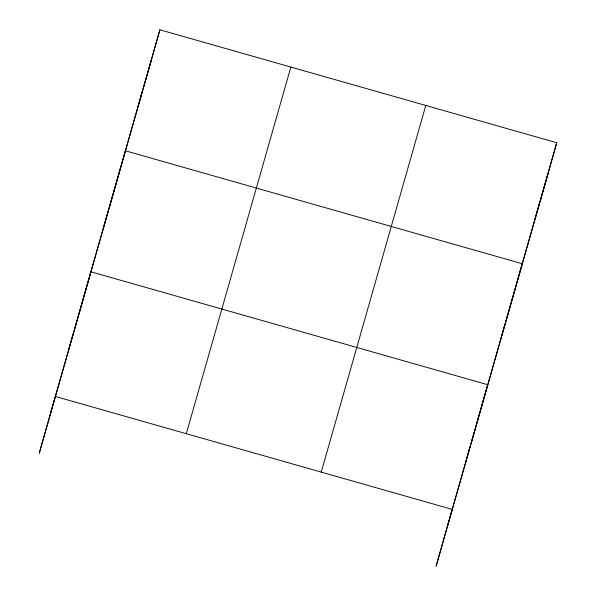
<?xml version="1.0" encoding="UTF-8"?>
<svg xmlns="http://www.w3.org/2000/svg" width="596" height="596" viewBox="0 0 596 596"><rect width="100%" height="100%" fill="white"/><g stroke="black" fill="none" stroke-linecap="round" stroke-linejoin="round"><path stroke-width="0.89" d="M68.495 350.396L73.107 334.11M74.798 328.605L90.883 271.783L487.737 384.718L471.66 441.539M103.525 227.568L108.129 211.289M109.306 207.617L125.384 150.788L522.245 263.73L506.168 320.551M138.034 106.58L142.638 90.294M143.815 86.621L159.892 29.8L556.753 142.735L540.669 199.563M465.357 463.33L469.961 447.045M500.387 340.502L504.991 324.224M534.888 219.514L539.499 203.229M50.72 412.723L159.892 29.8M151.496 59.458L39.247 453.265L55.331 396.437L452.185 509.379L436.108 566.2L548.357 172.4M186.295 433.709L290.855 67.072M321.222 472.107L425.79 105.47M447.581 525.657L556.753 142.735"/></g></svg>
